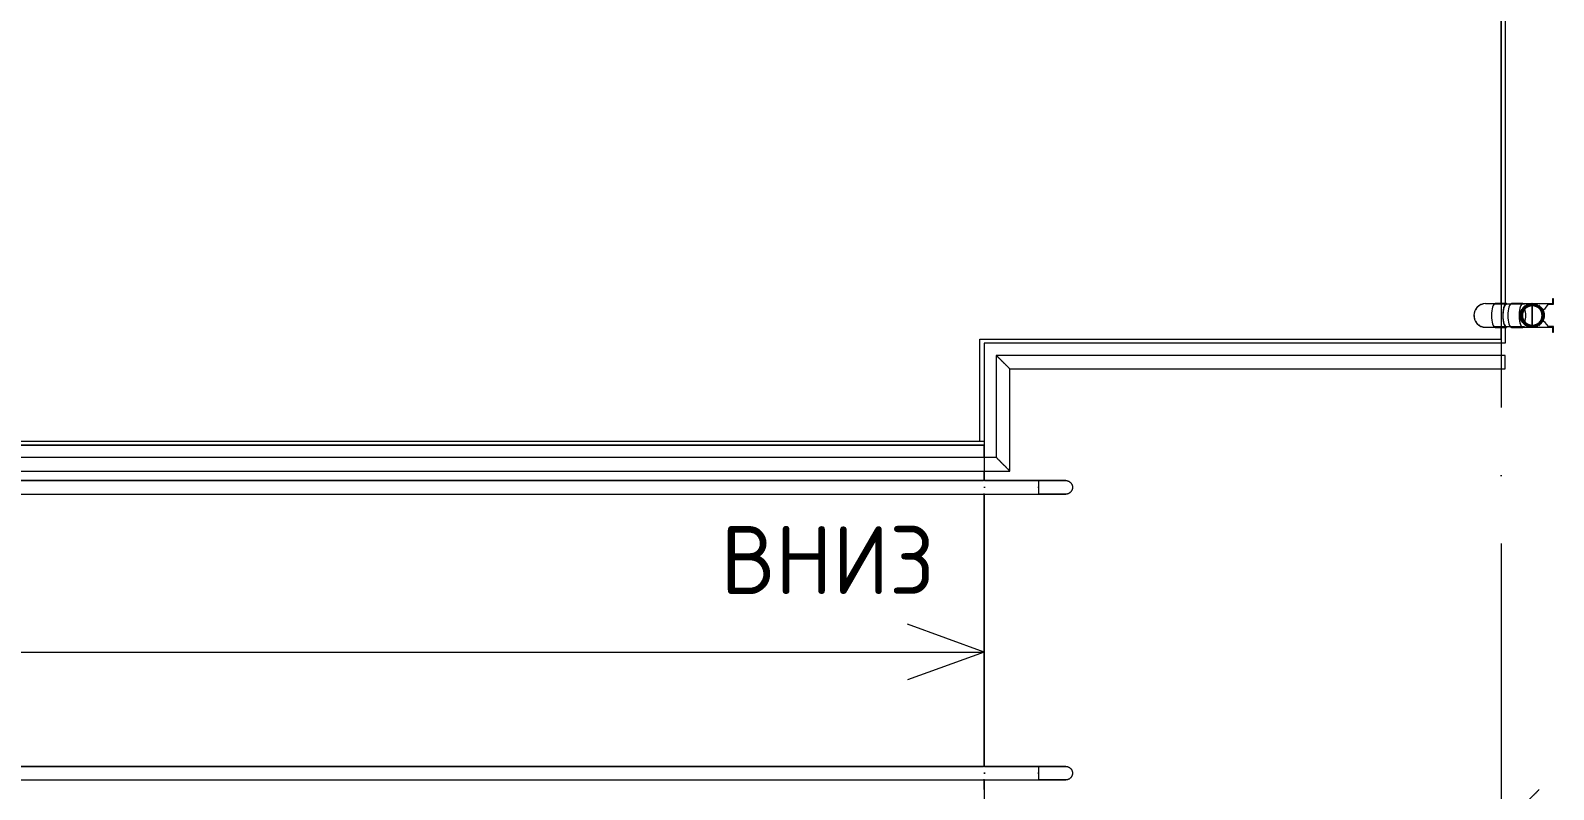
# Model space of a CAD drawing. Header units: millimetres. Extents: x -88595 to 880822, y -1054509 to -148035.
# Drawn here: x 171809 to 177406, y -288907 to -286118 of the extents above; entities that cross this region are included whole.
import ezdxf

# ---------------------------------------------------------------- set-up
doc = ezdxf.new("R2010")
doc.units = ezdxf.units.MM
doc.linetypes.add('ADSK_Линия сетки', pattern=[25, 20, -2.5, 0, -2.5])
for name, color, linetype, lineweight in [('Аннотация', 7, 'Continuous', 20), ('Лестницы', 7, 'Continuous', 9), ('Обобщенные модели', 7, 'Continuous', 18), ('Оборудование', 7, 'Continuous', 18), ('Ограждение', 7, 'Continuous', 9), ('Оси', 7, 'Continuous', 9), ('Пандусы', 7, 'Continuous', 18), ('Стены наружные', 7, 'Continuous', 18), ('Узлы', 7, 'Continuous', 18)]:
    doc.layers.add(name, color=color, linetype=linetype, lineweight=lineweight)
doc.styles.add('GOST Common', font='GOST_Common.ttf', dxfattribs={"height": 250})

# ---------------------------------------------------------------- blocks, each defined once
blk = doc.blocks.new('1 этаж')
at = {"layer": 'Аннотация', "lineweight": 20}
for q in [(211160.8, 640015.2), (211160.8, 639810)]:
    blk.add_line((211442.7, 639912.6), q, dxfattribs=at)
at = {"layer": 'Лестницы'}
for p, q in [((213357.7, 644760.6), (213357.7, 641192.5)), ((213357.7, 641105.5), (213357.7, 641047.6)), ((211442.7, 641047.6), (211442.7, 640627.6)), ((213357.7, 641047.6), (211442.7, 641047.6)), ((211442.7, 640577.6), (211442.7, 640541.8)), ((211442.7, 640493.5), (211442.7, 639491.8)), ((211442.7, 639443.5), (211442.7, 639407.6))]:
    blk.add_line(p, q, dxfattribs=at)
at = {"layer": 'Обобщенные модели'}
for p, q in [((213321.5, 641191.6), (213286, 641191.6)), ((213320.6, 641192.3), (213287.4, 641192.3)), ((213428.9, 641190.2), (213314.8, 641190.2)), ((213362.4, 641192.7), (213321.5, 641192.7)), ((213422.3, 641192.7), (213381.4, 641192.7)), ((213452.4, 641191.6), (213422.3, 641191.6)), ((213532.2, 641192.3), (213457.7, 641192.3)), ((213457.7, 641190.2), (213471.7, 641190.2)), ((213457.7, 641185.5), (213457.7, 641113.3)), ((213457.7, 641112.7), (213457.7, 641185.5)), ((213469.5, 641189.9), (213471.1, 641189.4)), ((213471.7, 641190.2), (213471.7, 641187.6)), ((213492.3, 641171.1), (213497.1, 641171.1)), ((213504.8, 641174.7), (213517.8, 641190.2)), ((213517.8, 641190.2), (213535.7, 641190.2)), ((213535.7, 641210.1), (213532.2, 641210.1)), ((213532.2, 641210.1), (213532.2, 641192.3)), ((213535.7, 641190.2), (213535.7, 641210.1)), ((213471.7, 641110.6), (213471.7, 641108)), ((213497.1, 641127.1), (213492.3, 641127.1)), ((213517.8, 641108), (213504.8, 641123.5)), ((213286, 641106.6), (213321.5, 641106.6)), ((213286.8, 641105.8), (213320.8, 641105.8)), ((213314.8, 641108), (213428.9, 641108)), ((213321.5, 641105.5), (213362.4, 641105.5)), ((213381.4, 641105.5), (213422.3, 641105.5)), ((213422.3, 641106.6), (213451.7, 641106.6)), ((213471.7, 641108), (213457.7, 641108)), ((213457.7, 641105.8), (213532.2, 641105.8)), ((213535.7, 641108), (213517.8, 641108)), ((213532.2, 641105.8), (213532.2, 641088.1)), ((213532.2, 641088.1), (213535.7, 641088.1)), ((213535.7, 641088.1), (213535.7, 641108))]:
    blk.add_line(p, q, dxfattribs=at)
at = {"layer": 'Обобщенные модели', "flags": 128}
for points in [[(213494.4, 641170.6), (213495.2, 641169.1), (213496, 641167.6), (213496.7, 641166.1), (213497.3, 641164.5), (213497.9, 641162.9), (213498.4, 641161.3), (213498.9, 641159.7), (213499.3, 641158), (213499.6, 641156.3), (213499.8, 641154.6), (213500, 641153), (213500.2, 641151.3), (213500.2, 641149.6), (213500.2, 641147.9), (213500.1, 641146.2), (213500, 641144.5), (213499.7, 641142.8), (213499.5, 641141.1), (213499.1, 641139.4), (213498.7, 641137.8), (213498.2, 641136.2), (213497.6, 641134.6), (213497, 641133), (213496.4, 641131.4), (213495.6, 641129.9), (213494.8, 641128.4), (213494.1, 641127.1)], [(213471.7, 641109), (213470.3, 641108.5), (213468.7, 641108)]]:
    blk.add_lwpolyline(points, dxfattribs=at)
at = {"layer": 'Обобщенные модели'}
for centre, radius, start, end in [((213286, 641149.1), 43.4, 90, 270), ((213286, 641149.1), 42.5, 141.8713, 150), ((213286, 641149.1), 42.5, 120, 138.0802), ((213286, 641149.1), 42.5, 102.8221, 113.7555), ((213286, 641149.1), 43.4, 80.8711, 90), ((213457.9, 641149.1), 43.3, 90.1865, 269.8135), ((213457.7, 641149.1), 41.1, 90, 270), ((213457.7, 641149.1), 36.5, 0, 180), ((213457.7, 641149.1), 36.4, 90, 270), ((213457.7, 641149.1), 36.4, 270, 90), ((213457.7, 641149.1), 42.5, 70.6096, 75), ((213457.7, 641149.1), 41, 32.4515, 70.0339), ((213457.7, 641149.1), 42.5, 330, 30), ((213497.1, 641181.1), 10, 270, 320), ((213497.1, 641181.1), 10, 270, 307.5), ((213497.1, 641181.1), 10, 270, 307.5), ((213497.1, 641181.1), 10, 270, 307.5), ((213286, 641149.1), 42.5, 180, 187.9883), ((213286, 641149.1), 42.5, 165, 166.6752), ((213286, 641149.1), 42.5, 193.3248, 195), ((213286, 641149.1), 42.5, 210, 227.5575), ((213286, 641149.1), 42.5, 234.6821, 240), ((213286, 641149.1), 42.5, 246.2445, 257.1779), ((213457.7, 641149.1), 36.5, 180, 0), ((213457.7, 641149.1), 41, 289.9661, 327.5485), ((213497.1, 641117.1), 10, 52.5, 90), ((213497.1, 641117.1), 10, 52.5, 90), ((213497.1, 641117.1), 10, 40, 90), ((213497.1, 641117.1), 10, 52.5, 90), ((213286, 641149.1), 43.4, 270, 279.1289), ((213457.7, 641149.1), 42.5, 285, 289.3904)]:
    blk.add_arc(centre, radius, start, end, dxfattribs=at)
at = {"layer": 'Обобщенные модели', "lineweight": 40}
for radius, start, end in [(41.1, 150, 179.933), (38.8, 90, 270), (41.1, 120.5557, 149.9084), (41.1, 90, 120), (41.1, 61.8523, 90), (38.8, 270, 90), (41.1, 301.1211, 58.8789), (41.1, 180, 209.933), (41.1, 210, 239.4443), (41.1, 241.0928, 270), (41.1, 270, 298.1477)]:
    blk.add_arc((213457.7, 641149.1), radius, start, end, dxfattribs=at)
at = {"layer": 'Обобщенные модели'}
for centre, major_axis, start_param, end_param in [((213321.5, 641149.1), (0, 43.6), 0, 1.570796), ((213362.4, 641149.1), (0, 43.6), 6.021386, 7.853982), ((213362.4, 641149.1), (0, 41.1), 0, 1.570796), ((213381.4, 641149.1), (0, 43.6), 0, 1.570796), ((213422.3, 641149.1), (0, 43.6), 6.089343, 7.853982), ((213422.3, 641149.1), (0, 42.5), 0, 3.141593), ((213422.3, 641149.1), (0, 36.4), 3.986622, 5.438156), ((213321.5, 641149.1), (0, 43.6), 1.570796, 3.141593), ((213362.4, 641149.1), (0, 43.6), 1.570796, 3.403392), ((213362.4, 641149.1), (0, 41.1), 1.570796, 3.141593), ((213381.4, 641149.1), (0, 43.6), 1.570796, 3.141593), ((213422.3, 641149.1), (0, 43.6), 1.570796, 3.335435)]:
    blk.add_ellipse(centre, major_axis=major_axis, ratio=0.309017, start_param=start_param, end_param=end_param, dxfattribs=at)
at = {"layer": 'Ограждение'}
for p, q in [((211487.7, 641002.6), (211487.7, 640627.6)), ((213357.7, 641002.6), (211487.7, 641002.6)), ((213357.7, 640952.6), (213357.7, 641002.6)), ((211537.7, 640577.6), (211537.7, 640952.6)), ((211537.7, 640952.6), (213357.7, 640952.6)), ((211442.7, 640627.6), (205604.7, 640627.6)), ((211487.7, 640627.6), (211442.7, 640627.6)), ((211442.7, 640627.6), (211442.7, 640577.6)), ((205604.7, 640577.6), (211442.7, 640577.6)), ((211442.7, 640577.6), (211537.7, 640577.6)), ((205444.7, 640542.6), (211440.7, 640542.6)), ((211442.7, 640542.6), (205604.7, 640542.6)), ((211444.7, 640542.6), (211440.7, 640542.6)), ((211444.7, 640542.6), (211442.7, 640542.6)), ((211642.7, 640542.6), (211444.7, 640542.6)), ((211444.7, 640542.6), (211642.7, 640542.6)), ((211444.7, 640515.3), (211444.7, 640519.9)), ((211444.7, 640519.9), (211444.7, 640515.3)), ((211642.7, 640542.6), (211642.7, 640492.6)), ((211642.7, 640515.3), (211642.7, 640519.9)), ((211642.7, 640519.9), (211642.7, 640517.6)), ((211642.7, 640517.6), (211642.7, 640515.3)), ((205444.7, 640492.6), (211440.7, 640492.6)), ((205604.7, 640492.6), (211442.7, 640492.6)), ((211444.7, 640492.6), (211440.7, 640492.6)), ((211442.7, 640492.6), (211444.7, 640492.6)), ((211442.7, 640492.6), (211444.7, 640492.6)), ((211444.7, 640492.6), (211442.7, 640492.6)), ((211444.7, 640492.6), (211642.7, 640492.6)), ((211444.7, 640492.6), (211642.7, 640492.6)), ((205444.7, 639492.6), (211440.7, 639492.6)), ((211442.7, 639492.6), (205446.7, 639492.6)), ((211444.7, 639492.6), (211440.7, 639492.6)), ((211444.7, 639492.6), (211442.7, 639492.6)), ((211642.7, 639492.6), (211444.7, 639492.6)), ((211444.7, 639492.6), (211642.7, 639492.6)), ((211642.7, 639492.6), (211642.7, 639442.6)), ((205444.7, 639442.6), (211440.7, 639442.6)), ((205446.7, 639442.6), (211442.7, 639442.6)), ((211444.7, 639442.6), (211440.7, 639442.6)), ((211442.7, 639442.6), (211444.7, 639442.6)), ((211444.7, 639442.6), (211442.7, 639442.6)), ((211442.7, 639442.6), (211444.7, 639442.6)), ((211444.7, 639465.3), (211444.7, 639469.9)), ((211444.7, 639469.9), (211444.7, 639465.3)), ((211444.7, 639442.6), (211642.7, 639442.6)), ((211444.7, 639442.6), (211642.7, 639442.6)), ((211642.7, 639465.3), (211642.7, 639469.9)), ((211642.7, 639469.9), (211642.7, 639467.6)), ((211642.7, 639467.6), (211642.7, 639465.3)), ((211442.7, 639407.6), (211442.7, 639357.6))]:
    blk.add_line(p, q, dxfattribs=at)
at = {"layer": 'Ограждение', "flags": 128}
for points in [[(211442.7, 640624.3), (211442.7, 640620.3), (211442.7, 640615.1), (211442.7, 640609.1), (211442.7, 640602.6), (211442.7, 640596.1), (211442.7, 640590.1), (211442.7, 640584.9), (211442.7, 640581)], [(211444.7, 640542.6), (211443.7, 640542.6), (211442.7, 640542.6)], [(211444.7, 640542.6), (211443.7, 640542.6), (211442.7, 640542.6)], [(211642.7, 640542.6), (211646.7, 640542.6), (211650.7, 640542.6), (211654.7, 640542.6), (211658.6, 640542.6), (211662.6, 640542.6), (211666.5, 640542.6), (211670.4, 640542.6), (211674.2, 640542.6), (211677.9, 640542.6), (211681.7, 640542.6), (211685.3, 640542.6), (211688.9, 640542.6), (211692.4, 640542.6), (211695.8, 640542.6), (211699.2, 640542.6), (211702.4, 640542.6), (211705.6, 640542.6), (211708.7, 640542.6), (211711.6, 640542.6), (211714.5, 640542.6), (211717.2, 640542.6), (211719.8, 640542.6), (211722.3, 640542.6), (211724.6, 640542.6), (211726.9, 640542.6), (211729, 640542.6), (211730.9, 640542.6), (211732.7, 640542.6), (211734.4, 640542.6), (211735.9, 640542.6), (211737.3, 640542.6), (211738.5, 640542.6), (211739.6, 640542.6), (211740.5, 640542.6), (211741.3, 640542.6), (211741.9, 640542.6), (211742.3, 640542.6), (211742.6, 640542.6), (211742.7, 640542.6), (211742.7, 640542.6)], [(211742.7, 640542.6), (211742.6, 640542.6), (211742.4, 640542.6), (211742, 640542.6), (211741.4, 640542.6), (211740.7, 640542.6), (211739.8, 640542.6), (211738.8, 640542.6), (211737.6, 640542.6), (211736.3, 640542.6), (211734.8, 640542.6), (211733.2, 640542.6), (211731.4, 640542.6), (211729.5, 640542.6), (211727.4, 640542.6), (211725.2, 640542.6), (211722.9, 640542.6), (211720.5, 640542.6), (211717.9, 640542.6), (211715.2, 640542.6), (211712.4, 640542.6), (211709.5, 640542.6), (211706.4, 640542.6), (211703.3, 640542.6), (211700.1, 640542.6), (211696.7, 640542.6), (211693.3, 640542.6), (211689.8, 640542.6), (211686.3, 640542.6), (211682.6, 640542.6), (211679, 640542.6), (211675.2, 640542.6), (211671.4, 640542.6), (211667.5, 640542.6), (211663.6, 640542.6), (211659.7, 640542.6), (211655.8, 640542.6), (211651.8, 640542.6), (211647.8, 640542.6), (211643.8, 640542.6), (211642.7, 640542.6)], [(211742.7, 640542.6), (211743.7, 640542.6), (211744.7, 640542.5), (211745.7, 640542.4), (211746.7, 640542.3), (211747.7, 640542.1), (211748.7, 640541.9), (211749.6, 640541.6), (211750.6, 640541.3), (211751.5, 640541), (211752.4, 640540.6), (211753.4, 640540.2), (211754.3, 640539.8), (211755.1, 640539.3), (211756, 640538.8), (211756.8, 640538.2), (211757.6, 640537.7), (211758.4, 640537), (211759.2, 640536.4), (211759.9, 640535.7), (211760.6, 640535), (211761.3, 640534.3), (211762, 640533.5), (211762.6, 640532.8), (211763.2, 640531.9), (211763.8, 640531.1), (211764.3, 640530.3), (211764.8, 640529.4), (211765.2, 640528.5), (211765.6, 640527.6), (211766, 640526.7), (211766.4, 640525.7), (211766.7, 640524.8), (211766.9, 640523.8), (211767.2, 640522.8), (211767.4, 640521.9), (211767.5, 640520.9), (211767.6, 640519.9), (211767.7, 640518.9), (211767.7, 640517.9), (211767.7, 640517.6)], [(211767.7, 640517.6), (211767.7, 640516.6), (211767.6, 640515.6), (211767.5, 640514.6), (211767.4, 640513.6), (211767.2, 640512.6), (211767, 640511.7), (211766.7, 640510.7), (211766.4, 640509.7), (211766.1, 640508.8), (211765.7, 640507.9), (211765.3, 640507), (211764.9, 640506.1), (211764.4, 640505.2), (211763.9, 640504.3), (211763.3, 640503.5), (211762.8, 640502.7), (211762.2, 640501.9), (211761.5, 640501.1), (211760.8, 640500.4), (211760.1, 640499.7), (211759.4, 640499), (211758.6, 640498.3), (211757.9, 640497.7), (211757.1, 640497.1), (211756.2, 640496.6), (211755.4, 640496), (211754.5, 640495.6), (211753.6, 640495.1), (211752.7, 640494.7), (211751.8, 640494.3), (211750.8, 640494), (211749.9, 640493.7), (211748.9, 640493.4), (211747.9, 640493.2), (211747, 640493), (211746, 640492.8), (211745, 640492.7), (211744, 640492.6), (211743, 640492.6), (211742.7, 640492.6)], [(211442.7, 640492.6), (211443.7, 640492.6), (211444.7, 640492.6)], [(211442.7, 640492.6), (211443.7, 640492.6), (211444.7, 640492.6)], [(211642.7, 640492.6), (211646.7, 640492.6), (211650.7, 640492.6), (211654.7, 640492.6), (211658.6, 640492.6), (211662.6, 640492.6), (211666.5, 640492.6), (211670.4, 640492.6), (211674.2, 640492.6), (211677.9, 640492.6), (211681.7, 640492.6), (211685.3, 640492.6), (211688.9, 640492.6), (211692.4, 640492.6), (211695.8, 640492.6), (211699.2, 640492.6), (211702.4, 640492.6), (211705.6, 640492.6), (211708.7, 640492.6), (211711.6, 640492.6), (211714.5, 640492.6), (211717.2, 640492.6), (211719.8, 640492.6), (211722.3, 640492.6), (211724.6, 640492.6), (211726.9, 640492.6), (211729, 640492.6), (211730.9, 640492.6), (211732.7, 640492.6), (211734.4, 640492.6), (211735.9, 640492.6), (211737.3, 640492.6), (211738.5, 640492.6), (211739.6, 640492.6), (211740.5, 640492.6), (211741.3, 640492.6), (211741.9, 640492.6), (211742.3, 640492.6), (211742.6, 640492.6), (211742.7, 640492.6), (211742.7, 640492.6)], [(211742.7, 640492.6), (211742.6, 640492.6), (211742.4, 640492.6), (211742, 640492.6), (211741.4, 640492.6), (211740.7, 640492.6), (211739.8, 640492.6), (211738.8, 640492.6), (211737.6, 640492.6), (211736.3, 640492.6), (211734.8, 640492.6), (211733.2, 640492.6), (211731.4, 640492.6), (211729.5, 640492.6), (211727.4, 640492.6), (211725.2, 640492.6), (211722.9, 640492.6), (211720.5, 640492.6), (211717.9, 640492.6), (211715.2, 640492.6), (211712.4, 640492.6), (211709.5, 640492.6), (211706.4, 640492.6), (211703.3, 640492.6), (211700.1, 640492.6), (211696.7, 640492.6), (211693.3, 640492.6), (211689.8, 640492.6), (211686.3, 640492.6), (211682.6, 640492.6), (211679, 640492.6), (211675.2, 640492.6), (211671.4, 640492.6), (211667.5, 640492.6), (211663.6, 640492.6), (211659.7, 640492.6), (211655.8, 640492.6), (211651.8, 640492.6), (211647.8, 640492.6), (211643.8, 640492.6), (211642.7, 640492.6)], [(211444.7, 639492.6), (211443.7, 639492.6), (211442.7, 639492.6)], [(211444.7, 639492.6), (211443.7, 639492.6), (211442.7, 639492.6)], [(211642.7, 639492.6), (211646.7, 639492.6), (211650.7, 639492.6), (211654.7, 639492.6), (211658.6, 639492.6), (211662.6, 639492.6), (211666.5, 639492.6), (211670.4, 639492.6), (211674.2, 639492.6), (211677.9, 639492.6), (211681.7, 639492.6), (211685.3, 639492.6), (211688.9, 639492.6), (211692.4, 639492.6), (211695.8, 639492.6), (211699.2, 639492.6), (211702.4, 639492.6), (211705.6, 639492.6), (211708.7, 639492.6), (211711.6, 639492.6), (211714.5, 639492.6), (211717.2, 639492.6), (211719.8, 639492.6), (211722.3, 639492.6), (211724.6, 639492.6), (211726.9, 639492.6), (211729, 639492.6), (211730.9, 639492.6), (211732.7, 639492.6), (211734.4, 639492.6), (211735.9, 639492.6), (211737.3, 639492.6), (211738.5, 639492.6), (211739.6, 639492.6), (211740.5, 639492.6), (211741.3, 639492.6), (211741.9, 639492.6), (211742.3, 639492.6), (211742.6, 639492.6), (211742.7, 639492.6), (211742.7, 639492.6)], [(211742.7, 639492.6), (211742.6, 639492.6), (211742.4, 639492.6), (211742, 639492.6), (211741.4, 639492.6), (211740.7, 639492.6), (211739.8, 639492.6), (211738.8, 639492.6), (211737.6, 639492.6), (211736.3, 639492.6), (211734.8, 639492.6), (211733.2, 639492.6), (211731.4, 639492.6), (211729.5, 639492.6), (211727.4, 639492.6), (211725.2, 639492.6), (211722.9, 639492.6), (211720.5, 639492.6), (211717.9, 639492.6), (211715.2, 639492.6), (211712.4, 639492.6), (211709.5, 639492.6), (211706.4, 639492.6), (211703.3, 639492.6), (211700.1, 639492.6), (211696.7, 639492.6), (211693.3, 639492.6), (211689.8, 639492.6), (211686.3, 639492.6), (211682.6, 639492.6), (211679, 639492.6), (211675.2, 639492.6), (211671.4, 639492.6), (211667.5, 639492.6), (211663.6, 639492.6), (211659.7, 639492.6), (211655.8, 639492.6), (211651.8, 639492.6), (211647.8, 639492.6), (211643.8, 639492.6), (211642.7, 639492.6)], [(211742.7, 639492.6), (211743.7, 639492.6), (211744.7, 639492.5), (211745.7, 639492.4), (211746.7, 639492.3), (211747.7, 639492.1), (211748.7, 639491.9), (211749.6, 639491.6), (211750.6, 639491.3), (211751.5, 639491), (211752.4, 639490.6), (211753.4, 639490.2), (211754.3, 639489.8), (211755.1, 639489.3), (211756, 639488.8), (211756.8, 639488.2), (211757.6, 639487.7), (211758.4, 639487), (211759.2, 639486.4), (211759.9, 639485.7), (211760.6, 639485), (211761.3, 639484.3), (211762, 639483.5), (211762.6, 639482.8), (211763.2, 639481.9), (211763.8, 639481.1), (211764.3, 639480.3), (211764.8, 639479.4), (211765.2, 639478.5), (211765.6, 639477.6), (211766, 639476.7), (211766.4, 639475.7), (211766.7, 639474.8), (211766.9, 639473.8), (211767.2, 639472.8), (211767.4, 639471.9), (211767.5, 639470.9), (211767.6, 639469.9), (211767.7, 639468.9), (211767.7, 639467.9), (211767.7, 639467.6)], [(211442.7, 639442.6), (211443.7, 639442.6), (211444.7, 639442.6)], [(211442.7, 639442.6), (211443.7, 639442.6), (211444.7, 639442.6)], [(211642.7, 639442.6), (211646.7, 639442.6), (211650.7, 639442.6), (211654.7, 639442.6), (211658.6, 639442.6), (211662.6, 639442.6), (211666.5, 639442.6), (211670.4, 639442.6), (211674.2, 639442.6), (211677.9, 639442.6), (211681.7, 639442.6), (211685.3, 639442.6), (211688.9, 639442.6), (211692.4, 639442.6), (211695.8, 639442.6), (211699.2, 639442.6), (211702.4, 639442.6), (211705.6, 639442.6), (211708.7, 639442.6), (211711.6, 639442.6), (211714.5, 639442.6), (211717.2, 639442.6), (211719.8, 639442.6), (211722.3, 639442.6), (211724.6, 639442.6), (211726.9, 639442.6), (211729, 639442.6), (211730.9, 639442.6), (211732.7, 639442.6), (211734.4, 639442.6), (211735.9, 639442.6), (211737.3, 639442.6), (211738.5, 639442.6), (211739.6, 639442.6), (211740.5, 639442.6), (211741.3, 639442.6), (211741.9, 639442.6), (211742.3, 639442.6), (211742.6, 639442.6), (211742.7, 639442.6), (211742.7, 639442.6)], [(211742.7, 639442.6), (211742.6, 639442.6), (211742.4, 639442.6), (211742, 639442.6), (211741.4, 639442.6), (211740.7, 639442.6), (211739.8, 639442.6), (211738.8, 639442.6), (211737.6, 639442.6), (211736.3, 639442.6), (211734.8, 639442.6), (211733.2, 639442.6), (211731.4, 639442.6), (211729.5, 639442.6), (211727.4, 639442.6), (211725.2, 639442.6), (211722.9, 639442.6), (211720.5, 639442.6), (211717.9, 639442.6), (211715.2, 639442.6), (211712.4, 639442.6), (211709.5, 639442.6), (211706.4, 639442.6), (211703.3, 639442.6), (211700.1, 639442.6), (211696.7, 639442.6), (211693.3, 639442.6), (211689.8, 639442.6), (211686.3, 639442.6), (211682.6, 639442.6), (211679, 639442.6), (211675.2, 639442.6), (211671.4, 639442.6), (211667.5, 639442.6), (211663.6, 639442.6), (211659.7, 639442.6), (211655.8, 639442.6), (211651.8, 639442.6), (211647.8, 639442.6), (211643.8, 639442.6), (211642.7, 639442.6)], [(211767.7, 639467.6), (211767.7, 639466.6), (211767.6, 639465.6), (211767.5, 639464.6), (211767.4, 639463.6), (211767.2, 639462.6), (211767, 639461.7), (211766.7, 639460.7), (211766.4, 639459.7), (211766.1, 639458.8), (211765.7, 639457.9), (211765.3, 639457), (211764.9, 639456.1), (211764.4, 639455.2), (211763.9, 639454.3), (211763.3, 639453.5), (211762.8, 639452.7), (211762.2, 639451.9), (211761.5, 639451.1), (211760.8, 639450.4), (211760.1, 639449.7), (211759.4, 639449), (211758.6, 639448.3), (211757.9, 639447.7), (211757.1, 639447.1), (211756.2, 639446.6), (211755.4, 639446), (211754.5, 639445.6), (211753.6, 639445.1), (211752.7, 639444.7), (211751.8, 639444.3), (211750.8, 639444), (211749.9, 639443.7), (211748.9, 639443.4), (211747.9, 639443.2), (211747, 639443), (211746, 639442.8), (211745, 639442.7), (211744, 639442.6), (211743, 639442.6), (211742.7, 639442.6)]]:
    blk.add_lwpolyline(points, dxfattribs=at)
at = {"layer": 'Ограждение'}
for points in [[(211537.7, 640952.6), (211537.7, 640952.6), (211537.3, 640953), (211535.9, 640954.4), (211534.4, 640955.9), (211532.9, 640957.4), (211531.5, 640958.8), (211530, 640960.3), (211528, 640962.3), (211525.7, 640964.6), (211523.8, 640966.5), (211522.3, 640968), (211520.8, 640969.6), (211519.2, 640971.1), (211517.6, 640972.7), (211516, 640974.3), (211514.4, 640976), (211512.7, 640977.6), (211511.1, 640979.2), (211509.4, 640980.9), (211507.8, 640982.5), (211506.2, 640984.1), (211504.7, 640985.6), (211503.1, 640987.2), (211501.6, 640988.7), (211500.2, 640990.1), (211498.8, 640991.5), (211497, 640993.3), (211495.4, 640994.9), (211493.9, 640996.4), (211492.5, 640997.8), (211491, 640999.3), (211489.6, 641000.8), (211488.1, 641002.2), (211487.7, 641002.6), (211487.7, 641002.6)], [(211537.7, 640577.6), (211537.7, 640577.6), (211537.3, 640578), (211535.9, 640579.4), (211534.4, 640580.9), (211532.9, 640582.4), (211531.5, 640583.8), (211530, 640585.3), (211528, 640587.3), (211525.7, 640589.6), (211523.8, 640591.5), (211522.3, 640593), (211520.7, 640594.6), (211519.2, 640596.1), (211517.6, 640597.7), (211516, 640599.3), (211514.3, 640601), (211512.7, 640602.6), (211511.1, 640604.2), (211509.4, 640605.9), (211507.8, 640607.5), (211506.2, 640609.1), (211504.7, 640610.6), (211503.1, 640612.2), (211501.6, 640613.7), (211500.2, 640615.1), (211498.8, 640616.5), (211497, 640618.3), (211495.4, 640619.9), (211493.9, 640621.4), (211492.5, 640622.8), (211491, 640624.3), (211489.6, 640625.8), (211488.1, 640627.2), (211487.7, 640627.6), (211487.7, 640627.6)], [(213433.1, 639357.6), (213433.1, 639357.6), (213433.5, 639358), (213435, 639359.4), (213436.4, 639360.9), (213437.9, 639362.4), (213439.3, 639363.8), (213440.8, 639365.3), (213442.8, 639367.3), (213445.1, 639369.6), (213447, 639371.5), (213448.5, 639373), (213450.1, 639374.6), (213451.6, 639376.1), (213453.2, 639377.7), (213454.8, 639379.3), (213456.5, 639381), (213458.1, 639382.6), (213459.7, 639384.2), (213461.4, 639385.9), (213463, 639387.5), (213464.6, 639389.1), (213466.1, 639390.6), (213467.7, 639392.2), (213469.2, 639393.7), (213470.6, 639395.1), (213472, 639396.5), (213473.8, 639398.3), (213475.4, 639399.9), (213476.9, 639401.4), (213478.3, 639402.8), (213479.8, 639404.3), (213481.3, 639405.8), (213482.7, 639407.2), (213483.1, 639407.6), (213483.1, 639407.6)]]:
    blk.add_open_spline(points, degree=3, knots=[0, 0, 0, 0, 0.083333, 0.125, 0.166667, 0.208333, 0.229167, 0.25, 0.291667, 0.333333, 0.354167, 0.375, 0.395833, 0.416667, 0.4375, 0.458333, 0.479167, 0.5, 0.520833, 0.541667, 0.5625, 0.583333, 0.604167, 0.625, 0.645833, 0.666667, 0.6875, 0.708333, 0.75, 0.770833, 0.791667, 0.833333, 0.875, 0.916667, 1, 1, 1, 1], dxfattribs=at)
at = {"layer": 'Оси', "linetype": 'ADSK_Линия сетки', "ltscale": 100}
blk.add_line((213342.7, 697813.2), (213342.7, 631836.5), dxfattribs=at)
at = {"layer": 'Пандусы'}
for p, q in [((205442.7, 640672.6), (211442.7, 640672.6)), ((211442.7, 640627.6), (211442.7, 640672.6)), ((211442.7, 640541.8), (211442.7, 640577.6)), ((211442.7, 639491.8), (211442.7, 640493.5)), ((211442.7, 639407.6), (211442.7, 639443.5))]:
    blk.add_line(p, q, dxfattribs=at)
at = {"layer": 'Стены наружные'}
for p, q in [((213342.7, 641192.7), (213342.7, 644760.6)), ((213357.7, 644745.6), (213357.7, 641192.5)), ((211427.7, 640687.6), (211427.7, 641062.6)), ((211427.7, 641062.6), (213342.7, 641062.6)), ((213342.7, 641062.6), (213342.7, 641105.5)), ((213357.7, 641105.5), (213357.7, 641047.6)), ((211442.7, 641047.6), (211442.7, 640687.6)), ((213357.7, 641047.6), (211442.7, 641047.6)), ((203567.7, 640687.6), (211442.7, 640687.6)), ((211442.7, 640672.6), (205485.3, 640672.6))]:
    blk.add_line(p, q, dxfattribs=at)
at = {"layer": 'Узлы'}
blk.add_line((205442.7, 639912.6), (211442.7, 639912.6), dxfattribs=at)
at = {"layer": 'Пандусы', "style": 'GOST Common'}
blk.add_text('ВНИЗ', height=250, dxfattribs=at).set_placement((210475.1, 640125.9))

msp = doc.modelspace()

# ---------------------------------------------------------------- block references
at = {"layer": 'Оборудование', "color": 5, "true_color": 0x0000ff}
msp.add_blockref('1 этаж', (-36129.5, -928314.5), dxfattribs=at)

doc.saveas('drawing.dxf')
